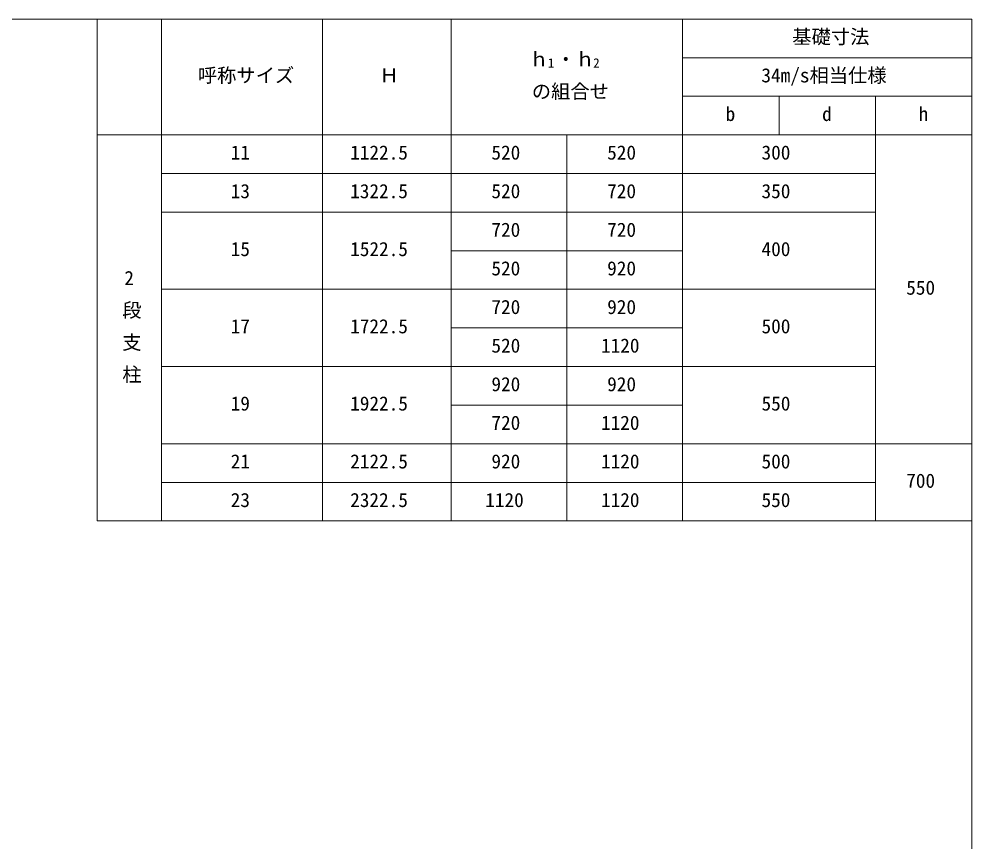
# Model space of a CAD drawing. Units: millimetres, scale not verified. Extents: x -3969 to 3967, y -2821 to 2821.
# Drawn here: x 798 to 3761, y 235 to 2793 of the extents above; entities that cross this region are included whole.
import ezdxf
from ezdxf.enums import TextEntityAlignment as Align

# ---------------------------------------------------------------- set-up
doc = ezdxf.new("R2010")
doc.units = ezdxf.units.MM
doc.header["$LTSCALE"] = 10
doc.layers.add('0-4_YKK_12', color=7, linetype='Continuous', lineweight=18)
doc.layers.add('0-5_YKK_13', color=7, linetype='Continuous', lineweight=9)
doc.styles.add('ＭＳ ゴシック', font='')
doc.styles.get('ＭＳ ゴシック').set_extended_font_data('MS Gothic')

msp = doc.modelspace()

# ---------------------------------------------------------------- linework, layer by layer
at = {"layer": '0-4_YKK_12'}
for p, q in [((1040.92, 2793), (3760.92, 2793)), ((1040.92, 2793), (1040.92, 1233)), ((1240.92, 2793), (1240.92, 1233)), ((1740.92, 2793), (1740.92, 1233)), ((2140.92, 2793), (2140.92, 1233)), ((2860.92, 2793), (2860.92, 1233)), ((3760.92, 2793), (3760.92, 1233)), ((2860.92, 2673), (3760.92, 2673)), ((2860.92, 2553), (3760.92, 2553)), ((3160.92, 2553), (3160.92, 2433)), ((3460.92, 2553), (3460.92, 1233)), ((1040.92, 2433), (3760.92, 2433)), ((2500.92, 2433), (2500.92, 1233)), ((1240.92, 2313), (3460.92, 2313)), ((1240.92, 2193), (3460.92, 2193)), ((2140.92, 2073), (2860.92, 2073)), ((1240.92, 1953), (3460.92, 1953)), ((2140.92, 1833), (2860.92, 1833)), ((1240.92, 1713), (3460.92, 1713)), ((2140.92, 1593), (2860.92, 1593)), ((1240.92, 1473), (3760.92, 1473)), ((1240.92, 1353), (3460.92, 1353)), ((1040.92, 1233), (3760.92, 1233))]:
    msp.add_line(p, q, dxfattribs=at)
at = {"layer": '0-5_YKK_13'}
for q in [(-3939.08, 2793), (3760.92, -2457)]:
    msp.add_line((3760.92, 2793), q, dxfattribs=at)

# ---------------------------------------------------------------- texts
at = {"layer": '0-4_YKK_12', "style": 'ＭＳ ゴシック'}
for s, height, p in [('基礎寸法', 43.99, (3202.12, 2703)), ('ｈ', 43.99, (2384.65, 2633)), ('1', 29.33, (2442.25, 2633)), ('・ｈ', 43.99, (2467.85, 2633)), ('2', 29.33, (2583.05, 2633)), ('呼称サイズ', 43.99, (1353.32, 2583)), ('Ｈ', 43.99, (1918.52, 2583)), ('34m/s相当仕様', 43.99, (3106.12, 2583)), ('の組合せ', 43.99, (2392.12, 2533)), ('b', 43.99, (2994.92, 2463)), ('d', 43.99, (3294.92, 2463)), ('h', 43.99, (3594.92, 2463)), ('11', 43.99, (1455.72, 2343)), ('1122.5', 43.99, (1827.32, 2343)), ('520', 43.99, (2266.52, 2343)), ('520', 43.99, (2626.52, 2343)), ('300', 43.99, (3106.52, 2343)), ('13', 43.99, (1455.72, 2223)), ('1322.5', 43.99, (1827.32, 2223)), ('520', 43.99, (2266.52, 2223)), ('720', 43.99, (2626.52, 2223)), ('350', 43.99, (3106.52, 2223)), ('720', 43.99, (2266.52, 2103)), ('720', 43.99, (2626.52, 2103)), ('15', 43.99, (1455.72, 2043)), ('1522.5', 43.99, (1827.32, 2043)), ('400', 43.99, (3106.52, 2043)), ('520', 43.99, (2266.52, 1983)), ('920', 43.99, (2626.52, 1983)), ('2', 43.99, (1124.92, 1953)), ('550', 43.99, (3556.52, 1923)), ('段', 43.99, (1118.52, 1853)), ('720', 43.99, (2266.52, 1863)), ('920', 43.99, (2626.52, 1863)), ('17', 43.99, (1455.72, 1803)), ('1722.5', 43.99, (1827.32, 1803)), ('500', 43.99, (3106.52, 1803)), ('支', 43.99, (1118.52, 1753)), ('520', 43.99, (2266.52, 1743)), ('1120', 43.99, (2607.32, 1743)), ('柱', 43.99, (1118.52, 1653)), ('920', 43.99, (2266.52, 1623)), ('920', 43.99, (2626.52, 1623)), ('19', 43.99, (1455.72, 1563)), ('1922.5', 43.99, (1827.32, 1563)), ('550', 43.99, (3106.52, 1563)), ('720', 43.99, (2266.52, 1503)), ('1120', 43.99, (2607.32, 1503)), ('21', 43.99, (1455.72, 1383)), ('2122.5', 43.99, (1827.32, 1383)), ('920', 43.99, (2266.52, 1383)), ('1120', 43.99, (2607.32, 1383)), ('500', 43.99, (3106.52, 1383)), ('700', 43.99, (3556.52, 1323)), ('23', 43.99, (1455.72, 1263)), ('2322.5', 43.99, (1827.32, 1263)), ('1120', 43.99, (2247.32, 1263)), ('1120', 43.99, (2607.32, 1263)), ('550', 43.99, (3106.52, 1263))]:
    msp.add_text(s, height=height, dxfattribs=at).set_placement(p, align=Align.BOTTOM_LEFT)

doc.saveas('drawing.dxf')
